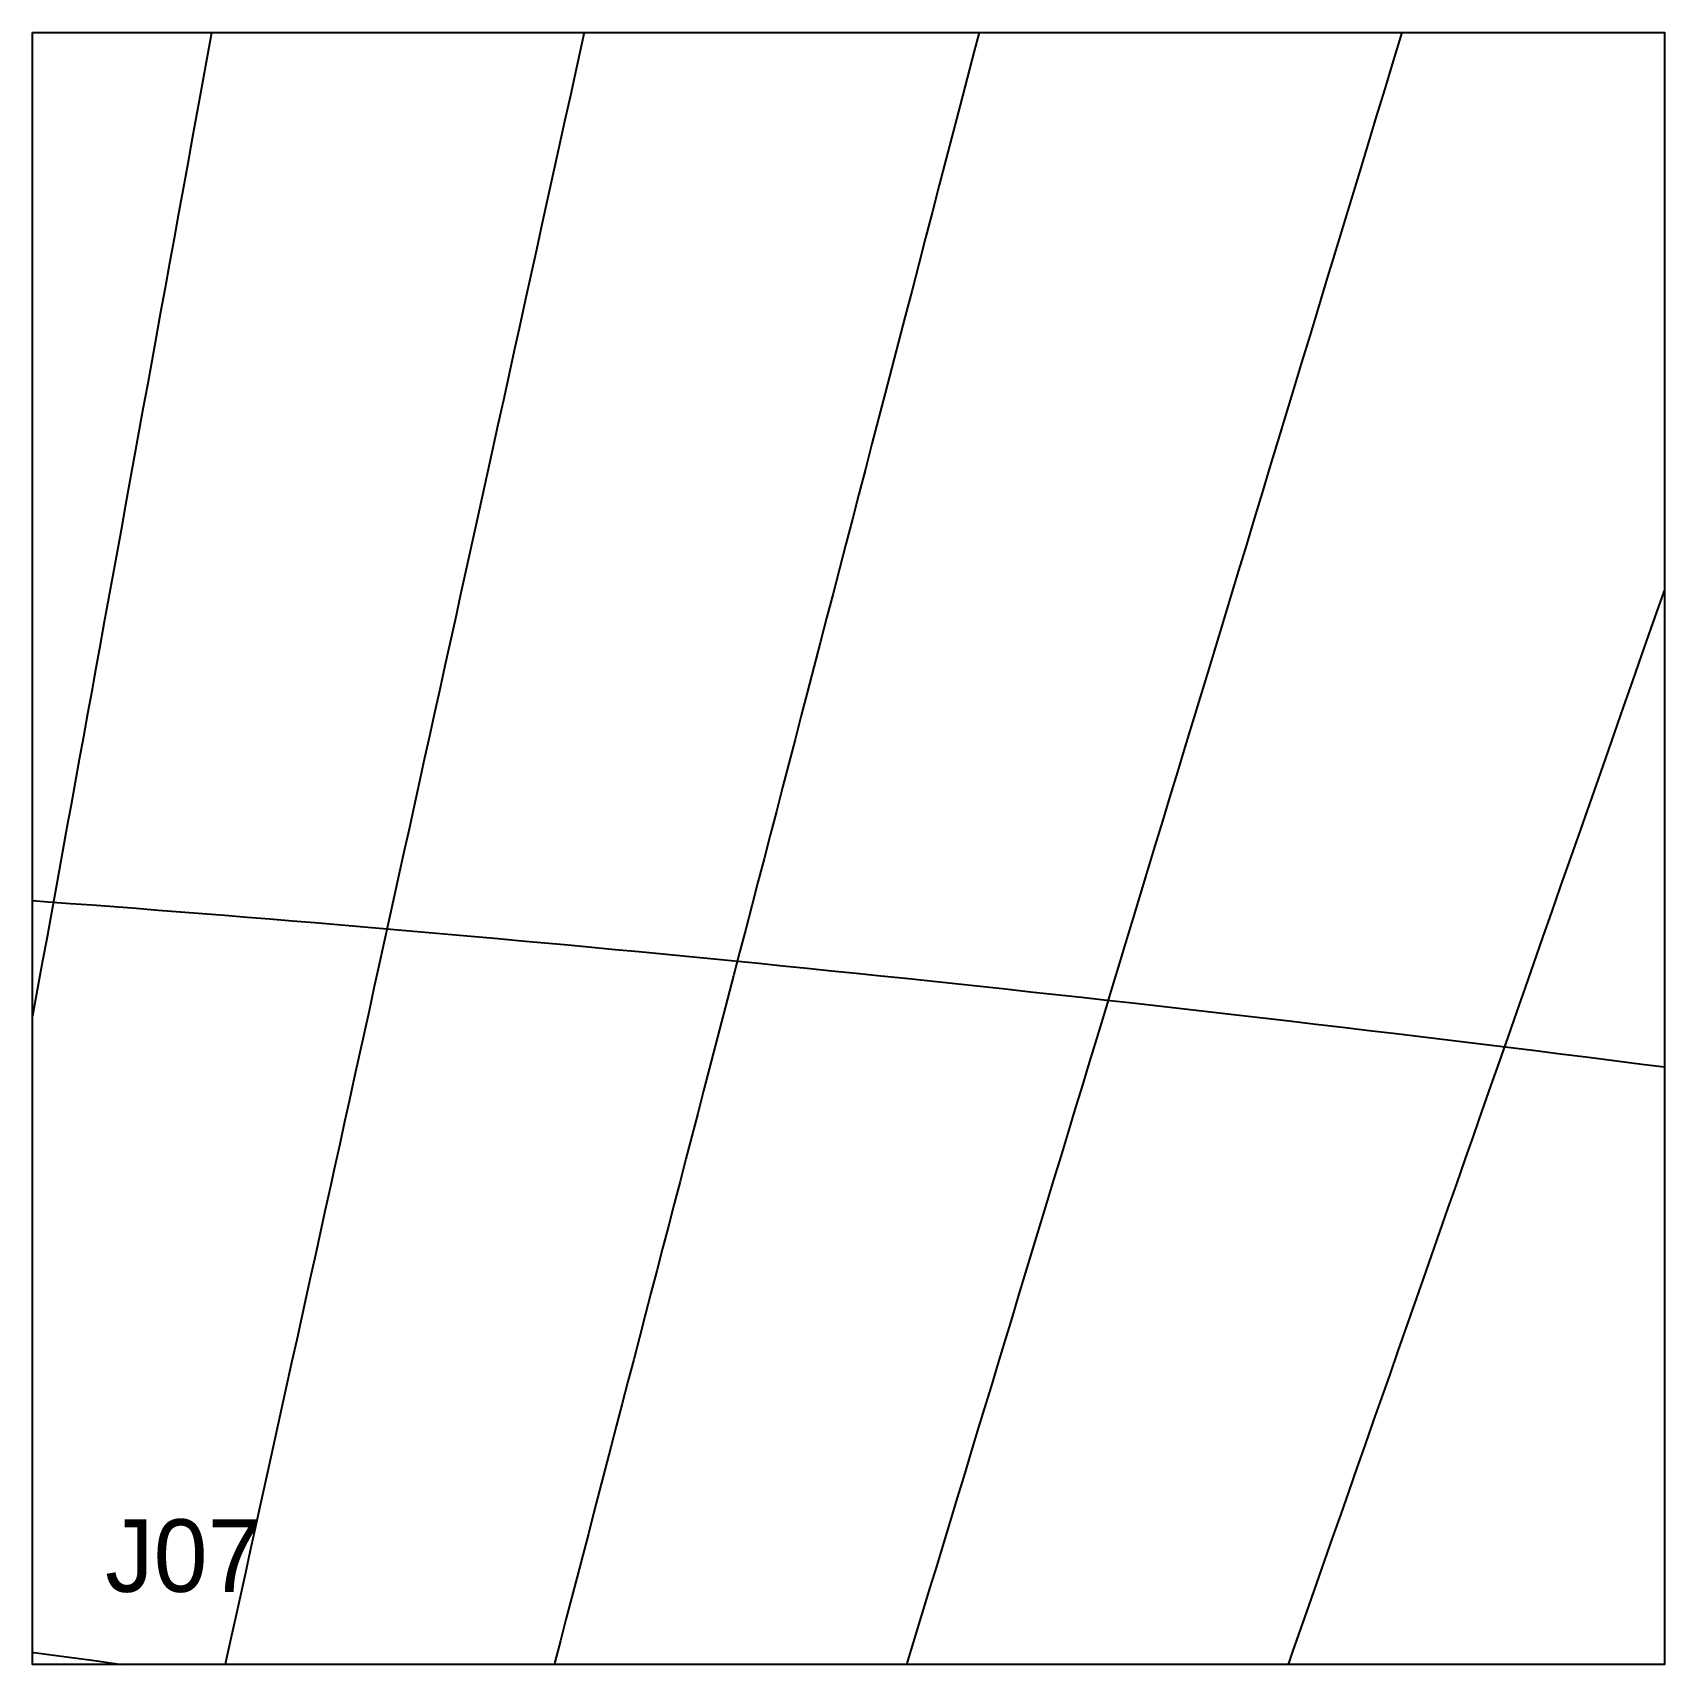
# Model space of a CAD drawing. Header units: millimetres. Extents: x 0 to 900, y 0 to 900.
import ezdxf

# ---------------------------------------------------------------- set-up
doc = ezdxf.new("R2010")
doc.units = ezdxf.units.MM
for name, color, linetype in [('CUT', 1, 'Continuous'), ('DECL', 30, 'Continuous'), ('HOUR', 7, 'Continuous'), ('HOUR15', 9, 'Continuous'), ('HOUR30', 8, 'Continuous'), ('ID', 3, 'Continuous')]:
    doc.layers.add(name, color=color, linetype=linetype)

msp = doc.modelspace()

# ---------------------------------------------------------------- linework, layer by layer
at = {"layer": 'CUT'}
msp.add_lwpolyline([(0, 900), (900, 900), (900, 0), (0, 0), (0, 900)], close=True, dxfattribs=at)
at = {"layer": 'DECL'}
for points in [[(0, 421.26), (8.6, 420.63), (20.66, 419.75), (32.76, 418.85), (44.89, 417.93), (57.05, 417.01), (69.25, 416.07), (81.48, 415.12), (93.75, 414.15), (106.05, 413.17), (118.4, 412.18), (130.77, 411.17), (143.19, 410.15), (155.65, 409.12), (168.14, 408.07), (180.68, 407.01), (193.25, 405.93), (205.87, 404.84), (218.53, 403.73), (231.23, 402.61), (243.97, 401.48), (256.76, 400.33), (269.59, 399.16), (282.46, 397.98), (295.38, 396.79), (308.35, 395.58), (321.36, 394.35), (334.42, 393.11), (347.53, 391.85), (360.69, 390.58), (373.9, 389.29), (387.16, 387.99), (400.46, 386.67), (413.82, 385.33), (427.24, 383.98), (440.7, 382.61), (454.22, 381.22), (467.8, 379.82), (481.43, 378.39), (495.11, 376.96), (508.86, 375.5), (522.66, 374.03), (536.52, 372.54), (550.44, 371.03), (564.42, 369.5), (578.46, 367.96), (592.56, 366.39), (606.73, 364.81), (620.96, 363.21), (635.25, 361.59), (649.61, 359.95), (664.04, 358.29), (678.53, 356.61), (693.1, 354.92), (707.73, 353.2), (722.43, 351.46), (737.21, 349.7), (752.06, 347.92), (766.98, 346.12), (781.97, 344.3), (797.04, 342.46), (812.19, 340.6), (827.41, 338.71), (842.72, 336.81), (858.1, 334.88), (873.57, 332.93), (889.11, 330.95), (900, 329.56)], [(0, 6.61), (0.62, 6.53), (11.76, 5.06), (22.93, 3.57), (34.13, 2.06), (45.36, 0.53), (49.18, 0)]]:
    msp.add_lwpolyline(points, dxfattribs=at)
at = {"layer": 'HOUR'}
msp.add_lwpolyline([(755.13, 900), (750.44, 884.53), (745.74, 869.06), (741.07, 853.66), (736.42, 838.34), (731.8, 823.11), (727.2, 807.95), (722.63, 792.88), (718.08, 777.87), (713.55, 762.95), (709.04, 748.1), (704.56, 733.32), (700.1, 718.61), (695.66, 703.97), (691.24, 689.4), (686.84, 674.91), (682.46, 660.48), (678.1, 646.11), (673.76, 631.81), (669.45, 617.58), (665.15, 603.41), (660.87, 589.31), (656.61, 575.26), (652.36, 561.28), (648.14, 547.35), (643.93, 533.49), (639.74, 519.68), (635.57, 505.93), (631.42, 492.24), (627.28, 478.6), (623.16, 465.01), (619.05, 451.48), (614.96, 438.01), (610.89, 424.58), (606.83, 411.21), (602.79, 397.89), (598.77, 384.61), (594.75, 371.39), (590.76, 358.21), (586.77, 345.08), (582.8, 332), (578.85, 318.97), (574.91, 305.97), (570.98, 293.03), (567.07, 280.12), (563.16, 267.26), (559.27, 254.45), (555.4, 241.67), (551.53, 228.94), (547.68, 216.24), (543.84, 203.59), (540.02, 190.97), (536.2, 178.39), (532.4, 165.85), (528.6, 153.35), (524.82, 140.88), (521.05, 128.45), (517.29, 116.05), (513.54, 103.69), (509.8, 91.36), (506.07, 79.06), (502.34, 66.8), (498.63, 54.57), (494.93, 42.37), (491.24, 30.2), (487.56, 18.06), (483.88, 5.95), (482.08, 0)], dxfattribs=at)
at = {"layer": 'HOUR15'}
for points in [[(98.67, 900), (98.28, 897.85), (95.71, 883.7), (93.14, 869.61), (90.59, 855.59), (88.05, 841.63), (85.53, 827.75), (83.01, 813.92), (80.51, 800.16), (78.01, 786.46), (75.53, 772.83), (73.06, 759.25), (70.6, 745.73), (68.15, 732.27), (65.72, 718.87), (63.29, 705.53), (60.87, 692.24), (58.46, 679.01), (56.06, 665.83), (53.68, 652.71), (51.3, 639.64), (48.93, 626.62), (46.57, 613.65), (44.22, 600.73), (41.88, 587.86), (39.54, 575.04), (37.22, 562.27), (34.9, 549.54), (32.6, 536.86), (30.3, 524.23), (28.01, 511.64), (25.72, 499.1), (23.45, 486.59), (21.18, 474.14), (18.92, 461.72), (16.67, 449.35), (14.43, 437.01), (12.19, 424.72), (9.96, 412.47), (7.74, 400.25), (5.52, 388.07), (3.31, 375.93), (1.11, 363.83), (0, 357.72)], [(521.99, 900), (519.35, 889.87), (515.46, 874.92), (511.59, 860.05), (507.74, 845.25), (503.91, 830.52), (500.09, 815.88), (496.3, 801.3), (492.52, 786.79), (488.77, 772.35), (485.03, 757.99), (481.31, 743.69), (477.6, 729.45), (473.91, 715.29), (470.24, 701.19), (466.59, 687.15), (462.95, 673.17), (459.33, 659.26), (455.73, 645.41), (452.14, 631.61), (448.56, 617.88), (445, 604.21), (441.46, 590.59), (437.93, 577.03), (434.41, 563.52), (430.91, 550.07), (427.43, 536.67), (423.95, 523.33), (420.5, 510.04), (417.05, 496.8), (413.62, 483.61), (410.2, 470.47), (406.79, 457.38), (403.4, 444.34), (400.01, 431.35), (396.64, 418.4), (393.29, 405.5), (389.94, 392.64), (386.61, 379.83), (383.28, 367.06), (379.97, 354.34), (376.67, 341.66), (373.38, 329.02), (370.1, 316.42), (366.83, 303.86), (363.58, 291.34), (360.33, 278.86), (357.09, 266.42), (353.86, 254.01), (350.64, 241.65), (347.43, 229.32), (344.23, 217.02), (341.04, 204.76), (337.86, 192.54), (334.69, 180.35), (331.52, 168.19), (328.37, 156.07), (325.22, 143.97), (322.08, 131.91), (318.95, 119.88), (315.83, 107.88), (312.71, 95.92), (309.61, 83.98), (306.51, 72.06), (303.41, 60.18), (300.33, 48.33), (297.25, 36.5), (294.18, 24.7), (291.11, 12.92), (288.06, 1.17), (287.75, 0)], [(900, 592.71), (897.67, 586.07), (892.56, 571.45), (887.46, 556.89), (882.39, 542.4), (877.34, 527.98), (872.31, 513.62), (867.31, 499.33), (862.33, 485.1), (857.36, 470.92), (852.42, 456.81), (847.51, 442.76), (842.61, 428.77), (837.73, 414.84), (832.87, 400.96), (828.03, 387.13), (823.21, 373.37), (818.41, 359.65), (813.63, 346), (808.86, 332.39), (804.12, 318.83), (799.39, 305.33), (794.68, 291.87), (789.99, 278.47), (785.31, 265.11), (780.65, 251.8), (776.01, 238.54), (771.38, 225.33), (766.77, 212.16), (762.18, 199.03), (757.6, 185.95), (753.04, 172.91), (748.49, 159.92), (743.95, 146.97), (739.43, 134.05), (734.92, 121.18), (730.43, 108.35), (725.95, 95.56), (721.49, 82.81), (717.04, 70.09), (712.6, 57.41), (708.17, 44.77), (703.76, 32.16), (699.36, 19.59), (694.97, 7.06), (692.5, 0)]]:
    msp.add_lwpolyline(points, dxfattribs=at)
at = {"layer": 'HOUR30'}
msp.add_lwpolyline([(304.23, 900), (302.97, 894.27), (299.77, 879.76), (296.6, 865.31), (293.44, 850.95), (290.29, 836.65), (287.16, 822.42), (284.05, 808.25), (280.94, 794.16), (277.86, 780.13), (274.79, 766.16), (271.73, 752.26), (268.68, 738.42), (265.65, 724.64), (262.63, 710.93), (259.63, 697.27), (256.64, 683.67), (253.66, 670.13), (250.7, 656.65), (247.74, 643.23), (244.8, 629.86), (241.87, 616.54), (238.95, 603.28), (236.05, 590.07), (233.16, 576.92), (230.27, 563.81), (227.4, 550.76), (224.54, 537.75), (221.69, 524.8), (218.85, 511.89), (216.02, 499.03), (213.2, 486.22), (210.39, 473.45), (207.6, 460.73), (204.81, 448.05), (202.03, 435.42), (199.26, 422.83), (196.5, 410.28), (193.75, 397.78), (191.01, 385.31), (188.27, 372.89), (185.55, 360.5), (182.83, 348.16), (180.12, 335.85), (177.43, 323.58), (174.73, 311.35), (172.05, 299.15), (169.38, 286.99), (166.71, 274.86), (164.05, 262.77), (161.4, 250.72), (158.75, 238.69), (156.11, 226.7), (153.48, 214.75), (150.86, 202.82), (148.24, 190.92), (145.63, 179.06), (143.03, 167.22), (140.43, 155.42), (137.84, 143.64), (135.26, 131.89), (132.68, 120.17), (130.11, 108.48), (127.54, 96.81), (124.98, 85.17), (122.42, 73.55), (119.87, 61.96), (117.33, 50.4), (114.79, 38.85), (112.26, 27.33), (109.73, 15.84), (107.2, 4.36), (106.24, 0)], dxfattribs=at)

# ---------------------------------------------------------------- texts
at = {"layer": 'ID'}
msp.add_text('J07', height=40, dxfattribs=at).set_placement((40, 40))

doc.saveas('drawing.dxf')
